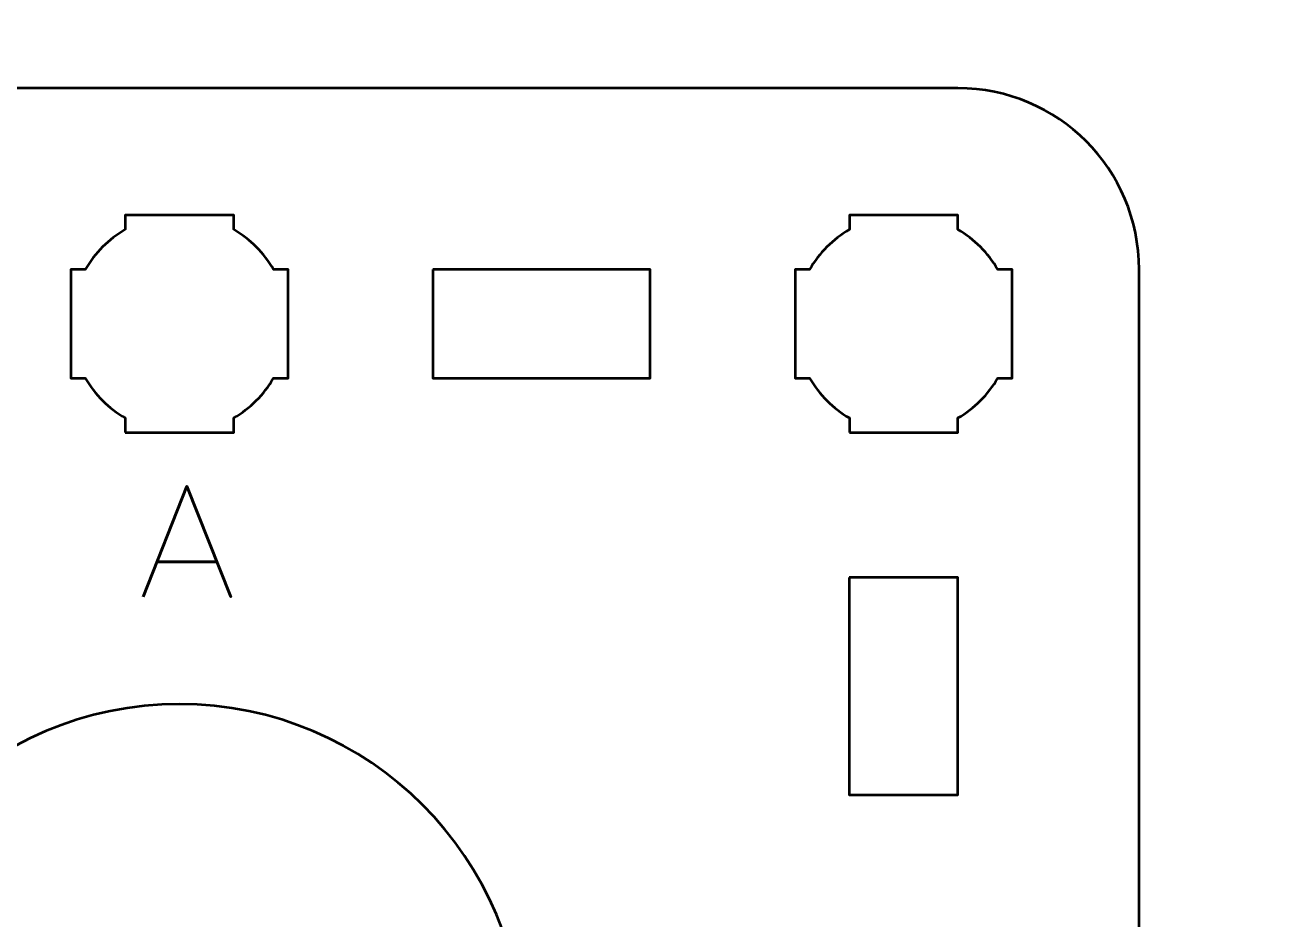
# Model space of a CAD drawing. Header units: centimetres. Extents: x -21 to 0, y -29.7 to 0.
# Drawn here: x -11.927 to -8.499, y -19.593 to -17.125 of the extents above; entities that cross this region are included whole.
import ezdxf

# ---------------------------------------------------------------- set-up
doc = ezdxf.new("R2010")
doc.units = ezdxf.units.CM
doc.header["$MEASUREMENT"] = 0
doc.layers.add('Layer 1', color=7, linetype='Continuous')

msp = doc.modelspace()

# ---------------------------------------------------------------- linework, layer by layer
at = {"layer": 'Layer 1', "color": 1, "lineweight": 53}
msp.add_open_spline([(-21.00003, -29.19995), (-21.00003, -29.19995), (-21.00003, -1.69992), (-21.00003, -1.69992), (-21.00003, -1.69992), (-21.00003, -1.61709), (-20.93286, -1.54992), (-20.85003, -1.54992), (-20.85003, -1.54992), (-20.7672, -1.54992), (-20.70003, -1.48275), (-20.70003, -1.39992), (-20.70003, -1.39992), (-20.70003, -1.31709), (-20.7672, -1.24992), (-20.85003, -1.24992), (-20.85003, -1.24992), (-20.93286, -1.24992), (-21.00003, -1.18275), (-21.00003, -1.09992), (-21.00003, -1.09992), (-21.00003, -1.09992), (-21.00003, -0.49992), (-21.00003, -0.49992), (-21.00003, -0.49992), (-21.00003, -0.22295), (-20.77694, 0.00004), (-20.49994, 0.00004), (-20.49994, 0.00004), (-20.49994, 0.00004), (-0.50008, 0.00004), (-0.50008, 0.00004), (-0.50008, 0.00004), (-0.22294, 0.00004), (0.00002, -0.22295), (0.00002, -0.49992), (0.00002, -0.49992), (0.00002, -0.49992), (0.00002, -29.19995), (0.00002, -29.19995), (0.00002, -29.19995), (0.00002, -29.47695), (-0.22294, -29.70004), (-0.50008, -29.70004), (-0.50008, -29.70004), (-0.50008, -29.70004), (-20.49994, -29.70004), (-20.49994, -29.70004), (-20.49994, -29.70004), (-20.77694, -29.70004), (-21.00003, -29.47695), (-21.00003, -29.19995)], degree=3, knots=[0, 0, 0, 0, 0.0769231, 0.0769231, 0.0769231, 0.0769231, 0.1538462, 0.1538462, 0.1538462, 0.1538462, 0.2307692, 0.2307692, 0.2307692, 0.2307692, 0.3076923, 0.3076923, 0.3076923, 0.3076923, 0.3846154, 0.3846154, 0.3846154, 0.3846154, 0.4615385, 0.4615385, 0.4615385, 0.4615385, 0.5384615, 0.5384615, 0.5384615, 0.5384615, 0.6153846, 0.6153846, 0.6153846, 0.6153846, 0.6923077, 0.6923077, 0.6923077, 0.6923077, 0.7692308, 0.7692308, 0.7692308, 0.7692308, 0.8461538, 0.8461538, 0.8461538, 0.8461538, 0.9230769, 0.9230769, 0.9230769, 0.9230769, 1, 1, 1, 1], dxfattribs=at)
at = {"layer": 'Layer 1', "color": 3, "lineweight": 53}
msp.add_open_spline([(-13.64993, -17.29997), (-13.64993, -17.29997), (-9.35006, -17.29997), (-9.35006, -17.29997), (-9.35006, -17.29997), (-9.07292, -17.29997), (-8.84996, -17.52306), (-8.84996, -17.80006), (-8.84996, -17.80006), (-8.84996, -17.80006), (-8.84996, -22.09993), (-8.84996, -22.09993), (-8.84996, -22.09993), (-8.84996, -22.37707), (-9.07292, -22.60003), (-9.35006, -22.60003), (-9.35006, -22.60003), (-9.35006, -22.60003), (-13.64993, -22.60003), (-13.64993, -22.60003), (-13.64993, -22.60003), (-13.92693, -22.60003), (-14.15002, -22.37707), (-14.15002, -22.09993), (-14.15002, -22.09993), (-14.15002, -22.09993), (-14.15002, -17.80006), (-14.15002, -17.80006), (-14.15002, -17.80006), (-14.15002, -17.52306), (-13.92693, -17.29997), (-13.64993, -17.29997)], degree=3, knots=[0, 0, 0, 0, 0.125, 0.125, 0.125, 0.125, 0.25, 0.25, 0.25, 0.25, 0.375, 0.375, 0.375, 0.375, 0.5, 0.5, 0.5, 0.5, 0.625, 0.625, 0.625, 0.625, 0.75, 0.75, 0.75, 0.75, 0.875, 0.875, 0.875, 0.875, 1, 1, 1, 1], dxfattribs=at)
at = {"layer": 'Layer 1', "lineweight": 53}
for points, knots in [([(-11.64998, -18.25006), (-11.64998, -18.25006), (-11.64998, -18.20988), (-11.64998, -18.20988), (-11.64998, -18.20988), (-11.69552, -18.18355), (-11.73348, -18.1456), (-11.75983, -18.10007), (-11.75983, -18.10007), (-11.75983, -18.10007), (-11.79998, -18.10007), (-11.79998, -18.10007), (-11.79998, -18.10007), (-11.79998, -18.10007), (-11.79998, -17.95155), (-11.79998, -17.95155), (-11.79998, -17.95155), (-11.79998, -17.95155), (-11.8, -17.95), (-11.8, -17.95), (-11.8, -17.95), (-11.8, -17.95), (-11.79998, -17.94845), (-11.79998, -17.94845), (-11.79998, -17.94845), (-11.79998, -17.94845), (-11.79998, -17.80006), (-11.79998, -17.80006), (-11.79998, -17.80006), (-11.79998, -17.80006), (-11.75988, -17.80006), (-11.75988, -17.80006), (-11.75988, -17.80006), (-11.73353, -17.75449), (-11.69554, -17.71649), (-11.64998, -17.69013), (-11.64998, -17.69013), (-11.64998, -17.69013), (-11.64998, -17.65005), (-11.64998, -17.65005), (-11.64998, -17.65005), (-11.64998, -17.65005), (-11.50464, -17.65005), (-11.50464, -17.65005), (-11.50464, -17.65005), (-11.50464, -17.65005), (-11.5, -17.64999), (-11.5, -17.64999), (-11.5, -17.64999), (-11.5, -17.64999), (-11.49535, -17.65005), (-11.49535, -17.65005), (-11.49535, -17.65005), (-11.49535, -17.65005), (-11.34997, -17.65005), (-11.34997, -17.65005), (-11.34997, -17.65005), (-11.34997, -17.65005), (-11.34997, -17.69013), (-11.34997, -17.69013), (-11.34997, -17.69013), (-11.3044, -17.71649), (-11.26643, -17.75449), (-11.24009, -17.80006), (-11.24009, -17.80006), (-11.24009, -17.80006), (-11.19997, -17.80006), (-11.19997, -17.80006), (-11.19997, -17.80006), (-11.19997, -17.80006), (-11.19997, -18.10007), (-11.19997, -18.10007), (-11.19997, -18.10007), (-11.19997, -18.10007), (-11.24014, -18.10007), (-11.24014, -18.10007), (-11.24014, -18.10007), (-11.26648, -18.1456), (-11.30444, -18.18355), (-11.34997, -18.20988), (-11.34997, -18.20988), (-11.34997, -18.20988), (-11.34997, -18.25006), (-11.34997, -18.25006), (-11.34997, -18.25006), (-11.34997, -18.25006), (-11.64998, -18.25006), (-11.64998, -18.25006)], [0, 0, 0, 0, 0.0454545, 0.0454545, 0.0454545, 0.0454545, 0.0909091, 0.0909091, 0.0909091, 0.0909091, 0.1363636, 0.1363636, 0.1363636, 0.1363636, 0.1818182, 0.1818182, 0.1818182, 0.1818182, 0.2272727, 0.2272727, 0.2272727, 0.2272727, 0.2727273, 0.2727273, 0.2727273, 0.2727273, 0.3181818, 0.3181818, 0.3181818, 0.3181818, 0.3636364, 0.3636364, 0.3636364, 0.3636364, 0.4090909, 0.4090909, 0.4090909, 0.4090909, 0.4545455, 0.4545455, 0.4545455, 0.4545455, 0.5, 0.5, 0.5, 0.5, 0.5454545, 0.5454545, 0.5454545, 0.5454545, 0.5909091, 0.5909091, 0.5909091, 0.5909091, 0.6363636, 0.6363636, 0.6363636, 0.6363636, 0.6818182, 0.6818182, 0.6818182, 0.6818182, 0.7272727, 0.7272727, 0.7272727, 0.7272727, 0.7727273, 0.7727273, 0.7727273, 0.7727273, 0.8181818, 0.8181818, 0.8181818, 0.8181818, 0.8636364, 0.8636364, 0.8636364, 0.8636364, 0.9090909, 0.9090909, 0.9090909, 0.9090909, 0.9545455, 0.9545455, 0.9545455, 0.9545455, 1, 1, 1, 1]), ([(-9.64998, -18.25006), (-9.64998, -18.25006), (-9.64998, -18.20988), (-9.64998, -18.20988), (-9.64998, -18.20988), (-9.69552, -18.18355), (-9.73348, -18.1456), (-9.75983, -18.10007), (-9.75983, -18.10007), (-9.75983, -18.10007), (-9.79998, -18.10007), (-9.79998, -18.10007), (-9.79998, -18.10007), (-9.79998, -18.10007), (-9.79998, -17.95155), (-9.79998, -17.95155), (-9.79998, -17.95155), (-9.79998, -17.95155), (-9.8, -17.95), (-9.8, -17.95), (-9.8, -17.95), (-9.8, -17.95), (-9.79998, -17.94845), (-9.79998, -17.94845), (-9.79998, -17.94845), (-9.79998, -17.94845), (-9.79998, -17.80006), (-9.79998, -17.80006), (-9.79998, -17.80006), (-9.79998, -17.80006), (-9.75988, -17.80006), (-9.75988, -17.80006), (-9.75988, -17.80006), (-9.73353, -17.75449), (-9.69554, -17.71649), (-9.64998, -17.69013), (-9.64998, -17.69013), (-9.64998, -17.69013), (-9.64998, -17.65005), (-9.64998, -17.65005), (-9.64998, -17.65005), (-9.64998, -17.65005), (-9.50464, -17.65005), (-9.50464, -17.65005), (-9.50464, -17.65005), (-9.50464, -17.65005), (-9.5, -17.64999), (-9.5, -17.64999), (-9.5, -17.64999), (-9.5, -17.64999), (-9.49535, -17.65005), (-9.49535, -17.65005), (-9.49535, -17.65005), (-9.49535, -17.65005), (-9.34997, -17.65005), (-9.34997, -17.65005), (-9.34997, -17.65005), (-9.34997, -17.65005), (-9.34997, -17.69013), (-9.34997, -17.69013), (-9.34997, -17.69013), (-9.3044, -17.71649), (-9.26643, -17.75449), (-9.24009, -17.80006), (-9.24009, -17.80006), (-9.24009, -17.80006), (-9.19997, -17.80006), (-9.19997, -17.80006), (-9.19997, -17.80006), (-9.19997, -17.80006), (-9.19997, -18.10007), (-9.19997, -18.10007), (-9.19997, -18.10007), (-9.19997, -18.10007), (-9.24014, -18.10007), (-9.24014, -18.10007), (-9.24014, -18.10007), (-9.26648, -18.1456), (-9.30444, -18.18355), (-9.34997, -18.20988), (-9.34997, -18.20988), (-9.34997, -18.20988), (-9.34997, -18.25006), (-9.34997, -18.25006), (-9.34997, -18.25006), (-9.34997, -18.25006), (-9.64998, -18.25006), (-9.64998, -18.25006)], [0, 0, 0, 0, 0.0454545, 0.0454545, 0.0454545, 0.0454545, 0.0909091, 0.0909091, 0.0909091, 0.0909091, 0.1363636, 0.1363636, 0.1363636, 0.1363636, 0.1818182, 0.1818182, 0.1818182, 0.1818182, 0.2272727, 0.2272727, 0.2272727, 0.2272727, 0.2727273, 0.2727273, 0.2727273, 0.2727273, 0.3181818, 0.3181818, 0.3181818, 0.3181818, 0.3636364, 0.3636364, 0.3636364, 0.3636364, 0.4090909, 0.4090909, 0.4090909, 0.4090909, 0.4545455, 0.4545455, 0.4545455, 0.4545455, 0.5, 0.5, 0.5, 0.5, 0.5454545, 0.5454545, 0.5454545, 0.5454545, 0.5909091, 0.5909091, 0.5909091, 0.5909091, 0.6363636, 0.6363636, 0.6363636, 0.6363636, 0.6818182, 0.6818182, 0.6818182, 0.6818182, 0.7272727, 0.7272727, 0.7272727, 0.7272727, 0.7727273, 0.7727273, 0.7727273, 0.7727273, 0.8181818, 0.8181818, 0.8181818, 0.8181818, 0.8636364, 0.8636364, 0.8636364, 0.8636364, 0.9090909, 0.9090909, 0.9090909, 0.9090909, 0.9545455, 0.9545455, 0.9545455, 0.9545455, 1, 1, 1, 1]), ([(-10.80001, -17.80006), (-10.80001, -17.80006), (-10.20001, -17.80006), (-10.20001, -17.80006), (-10.20001, -17.80006), (-10.20001, -17.80006), (-10.20001, -18.10007), (-10.20001, -18.10007), (-10.20001, -18.10007), (-10.20001, -18.10007), (-10.80001, -18.10007), (-10.80001, -18.10007), (-10.80001, -18.10007), (-10.80001, -18.10007), (-10.80001, -17.80006), (-10.80001, -17.80006)], [0, 0, 0, 0, 0.25, 0.25, 0.25, 0.25, 0.5, 0.5, 0.5, 0.5, 0.75, 0.75, 0.75, 0.75, 1, 1, 1, 1]), ([(-9.65006, -18.65001), (-9.65006, -18.65001), (-9.35006, -18.65001), (-9.35006, -18.65001), (-9.35006, -18.65001), (-9.35006, -18.65001), (-9.35006, -19.25002), (-9.35006, -19.25002), (-9.35006, -19.25002), (-9.35006, -19.25002), (-9.65006, -19.25002), (-9.65006, -19.25002), (-9.65006, -19.25002), (-9.65006, -19.25002), (-9.65006, -18.65001), (-9.65006, -18.65001)], [0, 0, 0, 0, 0.25, 0.25, 0.25, 0.25, 0.5, 0.5, 0.5, 0.5, 0.75, 0.75, 0.75, 0.75, 1, 1, 1, 1])]:
    msp.add_open_spline(points, degree=3, knots=knots, dxfattribs=at)
at = {"layer": 'Layer 1', "color": 5, "lineweight": 53}
for points, knots in [([(-11.60015, -18.70342), (-11.60015, -18.70342), (-11.47908, -18.3982), (-11.47908, -18.3982), (-11.47908, -18.3982), (-11.47908, -18.3982), (-11.35758, -18.70342), (-11.35758, -18.70342), (-11.35758, -18.70342), (-11.35758, -18.70342), (-11.47908, -18.3982), (-11.47908, -18.3982), (-11.47908, -18.3982), (-11.47908, -18.3982), (-11.60015, -18.70342), (-11.60015, -18.70342)], [0, 0, 0, 0, 0.25, 0.25, 0.25, 0.25, 0.5, 0.5, 0.5, 0.5, 0.75, 0.75, 0.75, 0.75, 1, 1, 1, 1]), ([(-11.56205, -18.60732), (-11.56205, -18.60732), (-11.39611, -18.60732), (-11.39611, -18.60732), (-11.39611, -18.60732), (-11.39611, -18.60732), (-11.56205, -18.60732), (-11.56205, -18.60732)], [0, 0, 0, 0, 0.5, 0.5, 0.5, 0.5, 1, 1, 1, 1])]:
    msp.add_open_spline(points, degree=3, knots=knots, dxfattribs=at)
at = {"layer": 'Layer 1', "color": 250, "lineweight": 53}
msp.add_open_spline([(-11.49999, -19), (-10.9754, -19), (-10.54999, -19.42541), (-10.54999, -19.95), (-10.54999, -19.95), (-10.54999, -20.47459), (-10.9754, -20.9), (-11.49999, -20.9), (-11.49999, -20.9), (-12.02458, -20.9), (-12.44999, -20.47459), (-12.44999, -19.95), (-12.44999, -19.95), (-12.44999, -19.42541), (-12.02458, -19), (-11.49999, -19)], degree=3, knots=[0, 0, 0, 0, 0.25, 0.25, 0.25, 0.25, 0.5, 0.5, 0.5, 0.5, 0.75, 0.75, 0.75, 0.75, 1, 1, 1, 1], dxfattribs=at)

doc.saveas('drawing.dxf')
